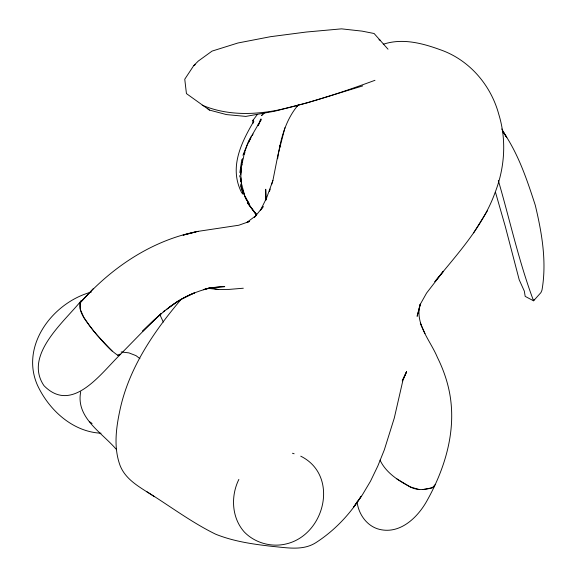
<?xml version="1.0" encoding="UTF-8"?>
<svg xmlns="http://www.w3.org/2000/svg" width="577" height="577" viewBox="0 0 577 577"><rect width="100%" height="100%" fill="white"/><g stroke="black" fill="none" stroke-linecap="round" stroke-linejoin="round"><path stroke-width="0.87" d="M252.914 121.516L252.914 120.384M252.971 121.105L253.014 120.045M80.715 391.805C75.515 417.842 102.389 432.808 116.583 449.721M239.866 172.588L241.792 159.526M241.114 171.975L241.496 168.073M240.645 174.723L241.511 164.373M241.179 168.412L240.818 178.632L241.648 185.859M260.588 120.528L260.133 120.175L260.602 119.987M277.631 158.762C280.408 139.576 285.485 119.785 298.396 104.776M420.215 304.202C414.409 323.726 430.521 340.668 437.445 357.502C444.456 371.631 449.346 386.792 450.998 402.515C454.626 436.45 443.792 470.435 427.442 499.913C418.267 516.913 400.532 534.518 379.486 529.369C366.943 526.303 358.577 514.258 357.076 501.903M241.828 165.469L242.08 164.056M241.583 165.505L243.869 155.639M271.565 184.727L272.907 180.457L277.984 154.766L284.937 127.69M242.333 162.649L242.65 161.243M253.433 121.617L253.087 123.096L253.801 121.264C240.905 143.284 228.708 168.116 241.907 193.1M420.143 304.238L417.128 316.319L420.59 303.733L426.591 293.051L443.381 271.298L434.863 281.706C457.345 253.93 482.884 226.674 495.109 192.48C504.781 167.727 506.664 140.016 498.831 114.491C490.89 84.877 469.043 59.496 439.732 49.55C421.758 43.023 402.061 38.003 383.258 44.27M242.354 160.226L242.773 158.625M269.423 191.564L270.224 188.996M242.946 155.285L248.622 141.156L260.422 120.708M244.136 154.838L244.944 152.436M272.907 180.457L266.632 197.846L260.335 210.569L263.22 206.602L255.034 216.649M243.797 154.398L247.18 145.101L251.067 136.821M238.864 479.408C230.591 496.162 231.593 517.785 244.374 532.073C255.142 543.145 271.89 547.638 286.819 543.779C325.435 534.136 339.211 475.224 300.747 456.183M402.364 380.611L406.561 371.739L402.876 380.51L394.293 418.029L384.332 449.836L377.856 465.942L370.499 481.211L362.349 494.907L353.571 507.147L361.245 496.263C349.547 514.771 334.155 530.948 315.677 542.784C302.882 550.847 287.332 547.746 273.217 546.484C253.671 544.306 233.966 541.587 215.61 534.179C191.362 522.3 169.645 505.87 146.753 491.654M260.306 121.091L260.573 120.478M406.561 371.739L402.284 380.892M253.224 120.023L257.421 114.325M254.407 217.435L255.806 215.776L246.855 222.426L249.581 221.424L238.806 225.232L198.221 231.334C153.035 239.895 113.114 266.487 82.59 300.163L80.946 300.985C76.698 312.128 87.589 322.276 93.387 330.744C101.011 339.298 108.101 348.825 117.73 355.23L119.439 355.374L153.655 320.379L161.286 313.491M248.514 142.613L250.88 137.896M534.309 299.34L533.552 300.797L525.178 296.376L524.334 291.147L519.206 279.78L505.272 226.386L495.535 192.451M259.917 121.401L260.992 118.869M252.185 135.581L253.051 134.037M257.71 125.598L260.097 121.646M258.006 125.736L259.52 123.247M473.645 232.834L487.572 210.511M388.018 49.211L374.098 33.502L362.082 31.129L341.534 28.85L306.163 32.045L270.505 36.697L237.933 42.994L212.047 51.108L198.329 61.025L193.8 65.533L184.755 79.208L186.436 93.597L209.422 110.07L226.48 114.592L245.809 116.41L274.782 111.188L307.094 102.872L362.724 85.901M181.43 299.001C153.67 331.732 128.426 368.602 119.677 411.336C115.934 429.1 113.647 448.077 120.088 465.516C126.139 480.85 141.574 487.947 154.355 496.703M93.157 288.767L79.958 302.975L80.261 309.387L83.86 317.437L89.875 326.272L97.087 335.15L112.075 351.004M80.946 300.985C64.119 321.988 23.441 355.201 43.946 385.638C71.93 414.336 100.636 373.752 119.439 355.374M80.484 302.413L82.59 300.163M435.383 484.449L432.296 487.753C425.105 489.873 417.121 490.645 410.261 486.938C398.368 480.648 385.905 472.693 380.034 460.114M264.338 112.739L261.561 115.573L263.898 113.236M296.729 106.644L298.583 104.798M161.264 313.571L142.469 331.342C157.932 316.174 174.045 300.631 194.651 292.784L183.169 298.28M169.645 306.957C185.679 295.431 204.669 286.661 224.749 286.632L209.703 287.966L203.306 289.668L208.932 288.046M166.205 309.705L179.332 300.213M193.8 65.533L195.3 64.646M434.488 486.454L432.296 487.753L422.79 489.563M117.73 355.23L120.225 354.062M260.357 120.081L261.02 119.814M261.143 119.756L260.999 120.341M374.978 80.297C343.531 91.866 311.71 102.533 278.987 109.89C253.447 115.047 226.581 115.501 202.202 105.194M91.281 292.092C52.961 302.398 19.907 345.609 37.462 385.227C49.009 410.067 72.659 431.87 101.054 433.219M195.495 231.997L183.133 235.113L198.221 231.334M243.306 288.226L229.011 289.409L218.243 289.466L209.703 288.522M121.12 351.948L128.909 352.886L135.977 355.627L139.922 358.627M209.177 287.62L218.243 289.466M419.371 489.606L410.261 486.938L396.853 478.91M292.481 453.255L294.133 453.767M378.974 39.719L380.596 40.404M89.37 421.549L92.082 423.475M207.367 108.332L209.422 110.07M255.409 213.584L256.599 214.875M256.469 214.442L247.778 203.342M279.636 145.642L280.754 146.919M253.887 211.326L256.65 214.529M255.532 213.778L247.309 202.628M256.44 215.012L249.726 205.592L244.468 195.812M502.358 130.734C518.146 153.064 526.916 179.447 535.283 205.246C541.882 232.957 546.938 261.734 541.976 290.144L540.945 292.575L533.552 300.797C518.882 261.662 510.018 220.58 498.319 180.493M502.336 130.813L506.786 137.492L501.759 128.952M248.896 203.587L245.211 197.168L242.29 188.78M246.826 199.613L249.17 203.493M245.651 198.12L246.35 199.476M245.124 196.194L246.105 198.272M160.11 315.172L163.32 322.06M420.388 323.351L425.011 333.564M420.316 323.192L421.152 325.06M244.28 194.153L241.669 184.265M242.628 193.057L243.133 194.442M242.398 191.427L243.119 193.511M241.85 188.917L242.65 191.795M241.741 190.208L240.717 185.808M240.71 184.207L241.424 187.691M241.438 182.851L241.049 177.774M240.364 178.675L240.58 181.625M266.098 199.981L265.708 189.256L265.831 199.916M239.801 175.516L239.823 177.009M164.683 310.729L163.269 311.811L164.748 310.765"/></g></svg>
